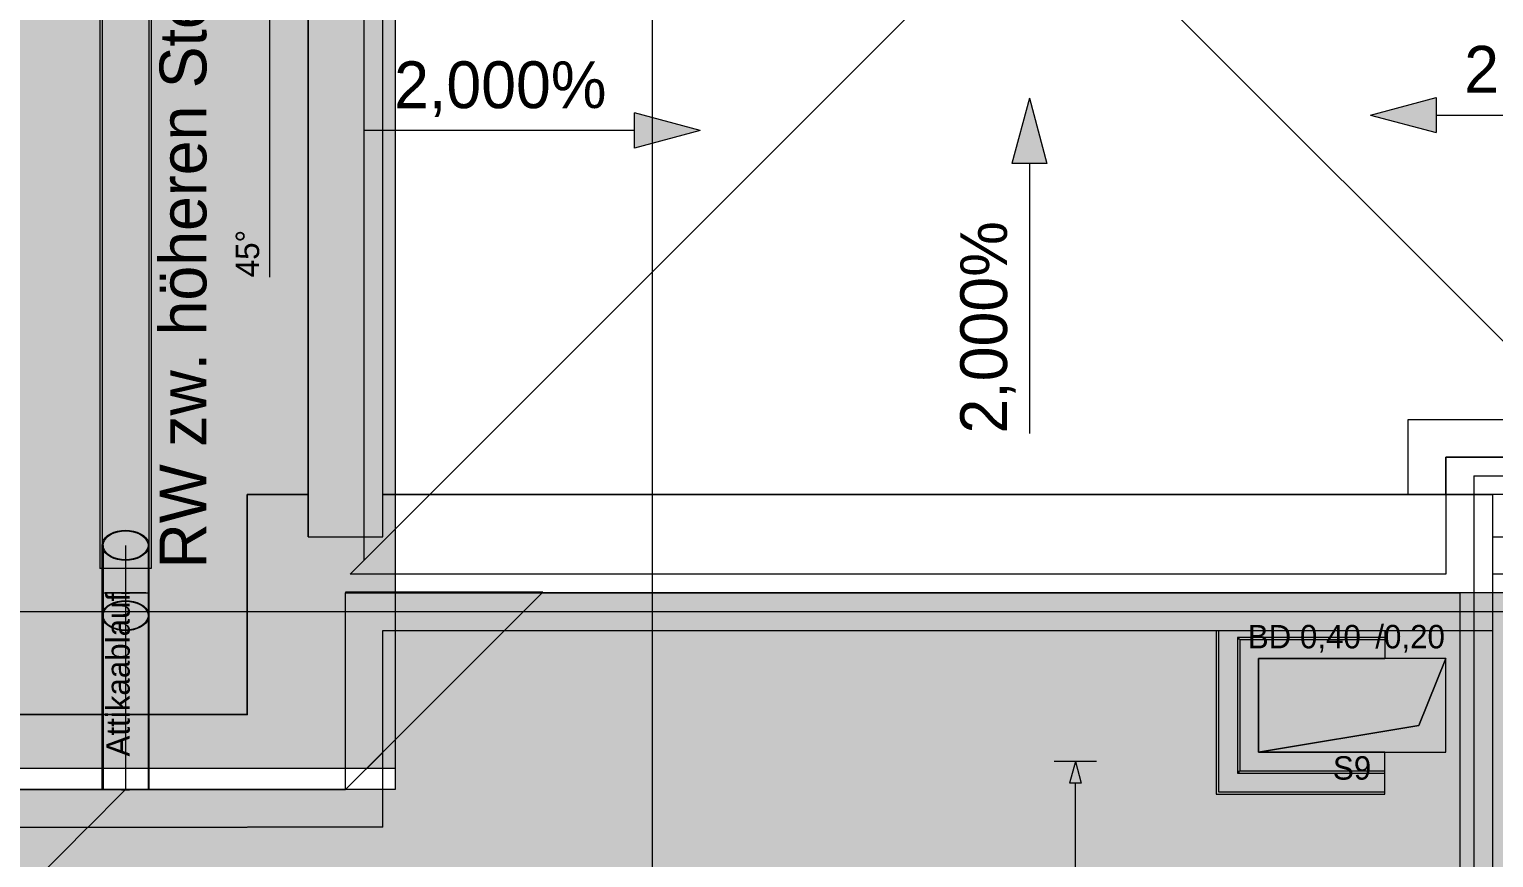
# Model space of a CAD drawing. Header units: metres. Extents: x -4 to 206, y -18 to 45.
# Drawn here: x 37.97 to 41.098, y -4.529 to -2.76 of the extents above; entities that cross this region are included whole.
import ezdxf

# ---------------------------------------------------------------- set-up
doc = ezdxf.new("R2010")
doc.units = ezdxf.units.M
doc.header["$MEASUREMENT"] = 0
doc.set_wipeout_variables(frame=1)
for name, pattern in [('Baufluchtlinie', [0.013, 0.008, -0.005]), ('Schnittlinie', [0.006, 0.003, -0.0015, 0, -0.0015]), ('UNSICHTBAR', [0.4, 0, -0.4]), ('Wipeout_Contour', [1, 0, -1])]:
    doc.linetypes.add(name, pattern=pattern)
for name, color, linetype in [('3._DD PP STG2_4_000 Achsraster', 7, 'Continuous'), ('3._DD PP STG2_4_110 Wand Aussen', 7, 'Continuous'), ('3._DD PP STG2_4_112 Wand Aussen - Schachtwände', 7, 'Continuous'), ('3._DD PP STG2_4_140 Brüstung', 7, 'Continuous'), ('3._DD PP STG2_4_210 Decke', 7, 'Continuous'), ('3._DD PP STG2_4_220 Bodenaufbau - Außen_ Gefälle', 7, 'Continuous'), ('3._DD PP STG2_4_221 Bodenaufbau - Abdichtung', 7, 'Continuous'), ('3._DD PP STG2_4_270 Deckendurchbruchsymbol', 7, 'Continuous'), ('3._DD PP STG2_4_330 Dachaufbau', 7, 'Continuous'), ('3._DD PP STG2_4_611 Entwässerung', 7, 'Continuous'), ('3._DD PP STG2_4_641 Wartungssteg', 7, 'Continuous'), ('3._DD PP STG2_4_810 Raum', 7, 'Continuous'), ('3._DD PP STG2_4_950 Polierplan Bemaßung', 7, 'Continuous'), ('3._DD PP STG2_4_955 Polierplan Beschriftung', 7, 'Continuous'), ('3._DD PP STG2_4_970 Brandschutz', 7, 'Continuous')]:
    doc.layers.add(name, color=color, linetype=linetype)
doc.styles.add('ERSTELLTER_STIL_2', font='')
doc.styles.get('ERSTELLTER_STIL_2').set_extended_font_data('Eurostile')
doc.linetypes.add('Grenze Bundesland', pattern='A,0,[2,415_260415_PP_VA_1_6 3 St1.Shx,S=1.5873e-05,R=0,X=0,Y=0],-0.003,0', length=0.003)

msp = doc.modelspace()

# ---------------------------------------------------------------- hatches: boundary and pattern name
at = {"layer": '3._DD PP STG2_4_112 Wand Aussen - Schachtwände', "linetype": 'Continuous', "lineweight": 13, "true_color": 0xff6400}
for points in [[(40.55, -4.0187), (40.51, -4.0187), (40.55, -4.0587)], [(40.55, -4.0587), (40.51, -4.0187), (40.51, -4.0587)], [(40.55, -4.0587), (40.865, -4.0587), (40.865, -4.0187), (40.55, -4.0187)], [(40.55, -4.3487), (40.55, -4.0587), (40.51, -4.0587), (40.51, -4.3487)], [(40.55, -4.3487), (40.51, -4.3887), (40.55, -4.3887)], [(40.51, -4.3487), (40.51, -4.3887), (40.55, -4.3487)], [(40.55, -4.3887), (40.865, -4.3887), (40.865, -4.3487), (40.55, -4.3487)]]:
    msp.add_hatch(color=30, dxfattribs=at).paths.add_polyline_path(points)
at = {"layer": '3._DD PP STG2_4_112 Wand Aussen - Schachtwände', "linetype": 'Continuous', "lineweight": 0, "true_color": 0x373737}
for points in [[(40.555, -4.0587), (40.55, -4.0587), (40.555, -4.0637)], [(40.55, -4.0637), (40.555, -4.0637), (40.55, -4.0587)], [(40.555, -4.0637), (40.55, -4.0637), (40.55, -4.3437), (40.555, -4.3437)], [(40.555, -4.0637), (40.865, -4.0637), (40.865, -4.0587), (40.555, -4.0587)], [(40.555, -4.3437), (40.55, -4.3487), (40.555, -4.3487)], [(40.555, -4.3437), (40.55, -4.3437), (40.55, -4.3487)], [(40.555, -4.3487), (40.865, -4.3487), (40.865, -4.3437), (40.555, -4.3437)]]:
    msp.add_hatch(color=250, dxfattribs=at).paths.add_polyline_path(points)
at = {"layer": '3._DD PP STG2_4_112 Wand Aussen - Schachtwände', "linetype": 'Continuous', "lineweight": 13, "true_color": 0xb85600}
for points in [[(40.595, -4.0637), (40.555, -4.0637), (40.595, -4.1037)], [(40.595, -4.1037), (40.555, -4.0637), (40.555, -4.1037)], [(40.595, -4.1037), (40.865, -4.1037), (40.865, -4.0637), (40.595, -4.0637)], [(40.595, -4.3037), (40.595, -4.1037), (40.555, -4.1037), (40.555, -4.3037)], [(40.595, -4.3037), (40.555, -4.3437), (40.595, -4.3437)], [(40.555, -4.3037), (40.555, -4.3437), (40.595, -4.3037)], [(40.595, -4.3437), (40.865, -4.3437), (40.865, -4.3037), (40.595, -4.3037)]]:
    msp.add_hatch(color=32, dxfattribs=at).paths.add_polyline_path(points)
at = {"layer": '3._DD PP STG2_4_270 Deckendurchbruchsymbol', "linetype": 'Continuous', "lineweight": 0}
msp.add_hatch(color=8, dxfattribs=at).paths.add_polyline_path([(40.595, -4.3037), (40.995, -4.3037), (40.995, -4.1037), (40.9379, -4.2466)])
at = {"layer": '3._DD PP STG2_4_950 Polierplan Bemaßung', "linetype": 'Continuous', "lineweight": 13, "true_color": 0x6c6cff}
for points in [[(40.1057, -2.9071), (40.0682, -3.047), (40.1432, -3.047)], [(40.8345, -2.9432), (40.9745, -2.9807), (40.9745, -2.9057)], [(39.4025, -2.9763), (39.2625, -2.9388), (39.2625, -3.0138)]]:
    msp.add_hatch(color=171, dxfattribs=at).paths.add_polyline_path(points)

# ---------------------------------------------------------------- linework, layer by layer
at = {"layer": '3._DD PP STG2_4_110 Wand Aussen', "color": 8, "linetype": 'Schnittlinie', "lineweight": 13, "ltscale": 1000, "flags": 128}
msp.add_lwpolyline([(41.055, -3.7137), (41.345, -3.7137)], dxfattribs=at)
at = {"layer": '3._DD PP STG2_4_112 Wand Aussen - Schachtwände', "color": 7, "linetype": 'Continuous', "lineweight": 13, "ltscale": 1000}
for p, q in [((40.55, -4.0187), (40.51, -4.0187)), ((40.51, -4.0187), (40.51, -4.0587)), ((40.55, -4.0187), (40.51, -4.0187)), ((40.865, -4.0187), (40.55, -4.0187)), ((40.51, -4.0587), (40.51, -4.3487)), ((40.555, -4.0587), (40.55, -4.0587)), ((40.55, -4.0587), (40.55, -4.0637)), ((40.555, -4.0587), (40.55, -4.0587)), ((40.55, -4.0637), (40.55, -4.3437)), ((40.865, -4.0587), (40.555, -4.0587)), ((40.595, -4.0637), (40.555, -4.0637)), ((40.555, -4.0637), (40.555, -4.1037)), ((40.595, -4.0637), (40.555, -4.0637)), ((40.865, -4.0637), (40.595, -4.0637)), ((40.555, -4.1037), (40.555, -4.3037)), ((40.555, -4.3037), (40.555, -4.3437)), ((40.55, -4.3437), (40.55, -4.3487)), ((40.555, -4.3437), (40.595, -4.3437)), ((40.555, -4.3437), (40.595, -4.3437)), ((40.595, -4.3437), (40.865, -4.3437)), ((40.51, -4.3487), (40.51, -4.3887)), ((40.55, -4.3487), (40.555, -4.3487)), ((40.55, -4.3487), (40.555, -4.3487)), ((40.555, -4.3487), (40.865, -4.3487)), ((40.51, -4.3887), (40.55, -4.3887)), ((40.51, -4.3887), (40.55, -4.3887)), ((40.55, -4.3887), (40.865, -4.3887))]:
    msp.add_line(p, q, dxfattribs=at)
at = {"layer": '3._DD PP STG2_4_112 Wand Aussen - Schachtwände', "color": 7, "linetype": 'Continuous', "lineweight": 13, "ltscale": 1000, "flags": 128}
for points in [[(40.505, -4.0137), (40.51, -4.0137)], [(40.505, -4.0137), (40.505, -4.3937)], [(40.865, -4.0137), (40.51, -4.0137)], [(40.865, -4.0137), (40.865, -4.0187)], [(40.865, -4.0187), (40.865, -4.0587)], [(40.865, -4.0587), (40.865, -4.0637)], [(40.865, -4.0637), (40.865, -4.1037)], [(40.595, -4.3037), (40.595, -4.1037)], [(40.595, -4.1037), (40.865, -4.1037)], [(40.865, -4.3037), (40.595, -4.3037)], [(40.865, -4.3437), (40.865, -4.3037)], [(40.865, -4.3487), (40.865, -4.3437)], [(40.865, -4.3887), (40.865, -4.3487)], [(40.505, -4.3937), (40.51, -4.3937)], [(40.51, -4.3937), (40.865, -4.3937)], [(40.865, -4.3937), (40.865, -4.3887)]]:
    msp.add_lwpolyline(points, dxfattribs=at)
at = {"layer": '3._DD PP STG2_4_210 Decke', "color": 7, "linetype": 'Continuous', "lineweight": 13, "ltscale": 1000, "flags": 128}
msp.add_lwpolyline([(38.685, -3.8437), (40.915, -3.8437), (43.435, -3.8437), (45.685, -3.8437), (45.685, -2.5737), (45.405, -2.5737), (45.405, -1.0737), (38.935, -1.0737), (38.935, -2.5337), (38.685, -2.5337)], close=True, dxfattribs=at)
msp.add_lwpolyline([(48.645, -1.4987), (45.765, -1.4987), (45.765, -3.9237), (45.635, -3.9237), (43.155, -3.9237), (43.155, -5.8737), (41.175, -5.8737), (41.175, -3.9237), (38.605, -3.9237), (38.605, -4.3437), (36.365, -4.3437), (36.365, -1.4987), (33.4844, -1.4987), (33.4954, -10.3587), (34.515, -10.3587), (34.515, -11.383), (37.335, -11.3837), (37.335, -10.0637), (42.835, -10.0637), (42.835, -9.5637), (45.685, -9.5637), (45.685, -8.8637), (48.185, -8.8637)], dxfattribs=at)
at = {"layer": '3._DD PP STG2_4_220 Bodenaufbau - Außen_ Gefälle', "color": 7, "linetype": 'Continuous', "lineweight": 13, "ltscale": 1000, "flags": 128}
msp.add_lwpolyline([(38.685, -2.5337), (38.685, -3.8437), (40.915, -3.8437), (40.915, -3.5937), (43.435, -3.5937), (43.435, -3.8437), (45.685, -3.8437), (45.685, -2.5737), (45.405, -2.5737), (45.405, -1.0737), (38.935, -1.0737), (38.935, -2.5337)], close=True, dxfattribs=at)
at = {"layer": '3._DD PP STG2_4_221 Bodenaufbau - Abdichtung', "color": 171, "linetype": 'Schnittlinie', "lineweight": 13, "ltscale": 1000, "true_color": 0x6c6cff, "flags": 128}
for points in [[(41.365, -3.6737), (40.135, -2.4437)], [(40.135, -2.4437), (41.365, -3.6737)], [(41.365, -3.6737), (40.995, -3.6737)]]:
    msp.add_lwpolyline(points, dxfattribs=at)
at = {"layer": '3._DD PP STG2_4_270 Deckendurchbruchsymbol', "color": 7, "linetype": 'Continuous', "lineweight": 13, "ltscale": 1000, "flags": 128}
for points in [[(40.9379, -4.2466), (40.995, -4.1037), (40.595, -4.1037), (40.595, -4.3037)], [(40.595, -4.3037), (40.995, -4.3037), (40.995, -4.1037), (40.9379, -4.2466)]]:
    msp.add_lwpolyline(points, close=True, dxfattribs=at)
at = {"layer": '3._DD PP STG2_4_611 Entwässerung', "color": 14, "linetype": 'Continuous', "lineweight": 13, "ltscale": 1000, "true_color": 0xa80000}
msp.add_line((38.2302, -1.2828), (38.2302, -3.9116), dxfattribs=at)
at = {"layer": '3._DD PP STG2_4_611 Entwässerung', "color": 250, "linetype": 'Continuous', "lineweight": 13, "ltscale": 1000, "true_color": 0x3f3f3f}
msp.add_line((38.4827, -2.6322), (38.4827, -3.2897), dxfattribs=at)
at = {"layer": '3._DD PP STG2_4_611 Entwässerung', "color": 171, "linetype": 'Continuous', "lineweight": 13, "ltscale": 1000, "true_color": 0x6c6cff}
for p, q in [((38.1252, -4.0122), (38.1252, -3.8622)), ((38.2252, -3.8622), (38.2252, -4.0122))]:
    msp.add_line(p, q, dxfattribs=at)
at = {"layer": '3._DD PP STG2_4_611 Entwässerung', "color": 171, "linetype": 'Grenze Bundesland', "lineweight": 13, "ltscale": 1000, "true_color": 0x6c6cff}
for p, q in [((38.1272, -3.8622), (38.1272, -4.0122)), ((38.2232, -3.8622), (38.2232, -4.0122))]:
    msp.add_line(p, q, dxfattribs=at)
at = {"layer": '3._DD PP STG2_4_611 Entwässerung', "color": 7, "linetype": 'Grenze Bundesland', "lineweight": 13, "ltscale": 1000}
msp.add_line((38.1752, -3.8622), (38.1752, -4.0122), dxfattribs=at)
at = {"layer": '3._DD PP STG2_4_611 Entwässerung', "color": 171, "linetype": 'Continuous', "lineweight": 13, "ltscale": 1000, "true_color": 0x6c6cff, "flags": 128}
for points in [[(38.1202, -1.2828), (38.1202, -3.9116)], [(38.1252, -1.2828), (38.1252, -3.9116)], [(38.2252, -1.2828), (38.2252, -3.9116)], [(38.2302, -1.2828), (38.2302, -3.9116)], [(38.1252, -3.9116), (38.1202, -3.9116)], [(38.2252, -3.9116), (38.1252, -3.9116)], [(38.2302, -3.9116), (38.2252, -3.9116)]]:
    msp.add_lwpolyline(points, dxfattribs=at)
for points in [[(38.1752, -3.8943), (38.1665, -3.8938), (38.1581, -3.8924), (38.1502, -3.89), (38.1431, -3.8868), (38.1369, -3.8828), (38.1319, -3.8782), (38.1282, -3.8732), (38.126, -3.8677), (38.1252, -3.8622), (38.126, -3.8566), (38.1282, -3.8512), (38.1319, -3.8461), (38.1369, -3.8415), (38.1431, -3.8375), (38.1502, -3.8343), (38.1581, -3.832), (38.1665, -3.8305), (38.1752, -3.83), (38.1839, -3.8305), (38.1923, -3.832), (38.2002, -3.8343), (38.2073, -3.8375), (38.2135, -3.8415), (38.2185, -3.8461), (38.2222, -3.8512), (38.2244, -3.8566), (38.2252, -3.8622), (38.2244, -3.8677), (38.2222, -3.8732), (38.2185, -3.8782), (38.2135, -3.8828), (38.2073, -3.8868), (38.2002, -3.89), (38.1923, -3.8924), (38.1839, -3.8938)], [(38.1752, -3.9647), (38.1665, -3.9647), (38.1581, -3.9646), (38.1502, -3.9646), (38.1431, -3.9645), (38.1369, -3.9643), (38.1319, -3.9642), (38.1282, -3.964), (38.126, -3.9639), (38.1252, -3.9637), (38.126, -3.9635), (38.1282, -3.9634), (38.1319, -3.9632), (38.1369, -3.9631), (38.1431, -3.9629), (38.1502, -3.9628), (38.1581, -3.9628), (38.1665, -3.9627), (38.1752, -3.9627), (38.1839, -3.9627), (38.1923, -3.9628), (38.2002, -3.9628), (38.2073, -3.9629), (38.2135, -3.9631), (38.2185, -3.9632), (38.2222, -3.9634), (38.2244, -3.9635), (38.2252, -3.9637), (38.2244, -3.9639), (38.2222, -3.964), (38.2185, -3.9642), (38.2135, -3.9643), (38.2073, -3.9645), (38.2002, -3.9646), (38.1923, -3.9646), (38.1839, -3.9647)]]:
    msp.add_lwpolyline(points, close=True, dxfattribs=at)
at = {"layer": '3._DD PP STG2_4_611 Entwässerung', "color": 171, "linetype": 'Grenze Bundesland', "lineweight": 13, "ltscale": 1000, "true_color": 0x6c6cff, "flags": 128}
for points in [[(38.1752, -3.893), (38.1669, -3.8925), (38.1588, -3.8912), (38.1512, -3.8889), (38.1443, -3.8858), (38.1384, -3.882), (38.1336, -3.8776), (38.1301, -3.8727), (38.1279, -3.8675), (38.1272, -3.8622), (38.1279, -3.8568), (38.1301, -3.8516), (38.1336, -3.8467), (38.1384, -3.8423), (38.1443, -3.8385), (38.1512, -3.8354), (38.1588, -3.8332), (38.1669, -3.8318), (38.1752, -3.8313), (38.1835, -3.8318), (38.1916, -3.8332), (38.1992, -3.8354), (38.206, -3.8385), (38.212, -3.8423), (38.2168, -3.8467), (38.2203, -3.8516), (38.2225, -3.8568), (38.2232, -3.8622), (38.2225, -3.8675), (38.2203, -3.8727), (38.2168, -3.8776), (38.212, -3.882), (38.206, -3.8858), (38.1992, -3.8889), (38.1916, -3.8912), (38.1835, -3.8925)], [(38.1752, -3.9647), (38.1669, -3.9647), (38.1588, -3.9646), (38.1512, -3.9645), (38.1443, -3.9644), (38.1384, -3.9643), (38.1336, -3.9642), (38.1301, -3.964), (38.1279, -3.9639), (38.1272, -3.9637), (38.1279, -3.9635), (38.1301, -3.9634), (38.1336, -3.9632), (38.1384, -3.9631), (38.1443, -3.963), (38.1512, -3.9629), (38.1588, -3.9628), (38.1669, -3.9628), (38.1752, -3.9627), (38.1835, -3.9628), (38.1916, -3.9628), (38.1992, -3.9629), (38.206, -3.963), (38.212, -3.9631), (38.2168, -3.9632), (38.2203, -3.9634), (38.2225, -3.9635), (38.2232, -3.9637), (38.2225, -3.9639), (38.2203, -3.964), (38.2168, -3.9642), (38.212, -3.9643), (38.206, -3.9644), (38.1992, -3.9645), (38.1916, -3.9646), (38.1835, -3.9647)], [(38.1752, -4.0443), (38.1665, -4.0438), (38.1581, -4.0424), (38.1502, -4.04), (38.1431, -4.0368), (38.1369, -4.0328), (38.1319, -4.0282), (38.1282, -4.0232), (38.126, -4.0177), (38.1252, -4.0122), (38.126, -4.0066), (38.1282, -4.0012), (38.1319, -3.9961), (38.1369, -3.9915), (38.1431, -3.9875), (38.1502, -3.9843), (38.1581, -3.982), (38.1665, -3.9805), (38.1752, -3.98), (38.1839, -3.9805), (38.1923, -3.982), (38.2002, -3.9843), (38.2073, -3.9875), (38.2135, -3.9915), (38.2185, -3.9961), (38.2222, -4.0012), (38.2244, -4.0066), (38.2252, -4.0122), (38.2244, -4.0177), (38.2222, -4.0232), (38.2185, -4.0282), (38.2135, -4.0328), (38.2073, -4.0368), (38.2002, -4.04), (38.1923, -4.0424), (38.1839, -4.0438)], [(38.1752, -4.043), (38.1669, -4.0425), (38.1588, -4.0412), (38.1512, -4.0389), (38.1443, -4.0358), (38.1384, -4.032), (38.1336, -4.0276), (38.1301, -4.0227), (38.1279, -4.0175), (38.1272, -4.0122), (38.1279, -4.0068), (38.1301, -4.0016), (38.1336, -3.9967), (38.1384, -3.9923), (38.1443, -3.9885), (38.1512, -3.9854), (38.1588, -3.9832), (38.1669, -3.9818), (38.1752, -3.9813), (38.1835, -3.9818), (38.1916, -3.9832), (38.1992, -3.9854), (38.206, -3.9885), (38.212, -3.9923), (38.2168, -3.9967), (38.2203, -4.0016), (38.2225, -4.0068), (38.2232, -4.0122), (38.2225, -4.0175), (38.2203, -4.0227), (38.2168, -4.0276), (38.212, -4.032), (38.206, -4.0358), (38.1992, -4.0389), (38.1916, -4.0412), (38.1835, -4.0425)]]:
    msp.add_lwpolyline(points, close=True, dxfattribs=at)
at = {"layer": '3._DD PP STG2_4_810 Raum', "color": 8, "linetype": 'Baufluchtlinie', "lineweight": 13, "ltscale": 1000, "flags": 128}
msp.add_lwpolyline([(38.935, -1.0737), (38.935, -2.5337), (38.685, -2.5337), (38.685, -3.9237), (40.995, -3.9237), (40.995, -3.6737), (43.355, -3.6737), (43.355, -3.9237), (45.765, -3.9237), (45.765, -2.5737), (45.405, -2.5737), (45.405, -1.0737)], close=True, dxfattribs=at)
at = {"layer": '3._DD PP STG2_4_950 Polierplan Bemaßung', "color": 171, "linetype": 'Continuous', "lineweight": 13, "ltscale": 1000, "true_color": 0x6c6cff}
for p, q in [((40.1057, -2.9071), (40.0682, -3.047)), ((40.1057, -2.9071), (40.1432, -3.047)), ((40.8345, -2.9432), (40.9745, -2.9057)), ((40.9745, -2.9057), (40.9745, -2.9807)), ((39.2625, -3.0138), (39.2625, -2.9388)), ((39.4025, -2.9763), (39.2625, -2.9388)), ((40.8345, -2.9432), (40.9745, -2.9807)), ((40.9745, -2.9432), (41.0345, -2.9432)), ((41.0345, -2.9432), (41.5508, -2.9432)), ((39.2625, -2.9763), (39.2025, -2.9763)), ((39.4025, -2.9763), (39.2625, -3.0138)), ((40.1432, -3.047), (40.0682, -3.047)), ((40.1057, -3.047), (40.1057, -3.1071)), ((40.1057, -3.1071), (40.1057, -3.6234))]:
    msp.add_line(p, q, dxfattribs=at)
at = {"layer": '3._DD PP STG2_4_970 Brandschutz', "color": 16, "linetype": 'Continuous', "lineweight": 13, "ltscale": 1000, "true_color": 0x7e0000}
for p, q in [((40.2493, -4.3237), (40.1587, -4.3237)), ((40.204, -4.3237), (40.1915, -4.3704)), ((40.204, -4.3237), (40.2165, -4.3704)), ((40.2165, -4.3704), (40.1915, -4.3704)), ((40.204, -7.2782), (40.204, -4.3704))]:
    msp.add_line(p, q, dxfattribs=at)

# ---------------------------------------------------------------- texts
at = {"layer": '3._DD PP STG2_4_270 Deckendurchbruchsymbol', "color": 1, "linetype": 'Continuous', "lineweight": 0, "insert": (40.795, -4.3126), "char_height": 0.05, "attachment_point": 2, "style": 'ERSTELLTER_STIL_2'}
msp.add_mtext('\\A1;{\\pqc;\\pt0;\\fEurostile|b0|i0|c0|p0;\\W1.000000;S9}', dxfattribs=at)
at = {"layer": '3._DD PP STG2_4_611 Entwässerung', "color": 250, "linetype": 'Continuous', "lineweight": 13, "true_color": 0x3f3f3f, "insert": (38.4613, -3.2897), "char_height": 0.05, "attachment_point": 7, "rotation": 90, "style": 'ERSTELLTER_STIL_2'}
msp.add_mtext('\\A1;{\\pql;\\fEurostile|b0|i0|c0|p0;\\W1.000000;45°}', dxfattribs=at)
at = {"layer": '3._DD PP STG2_4_950 Polierplan Bemaßung', "color": 171, "linetype": 'Continuous', "lineweight": 13, "true_color": 0x6c6cff, "char_height": 0.1, "style": 'ERSTELLTER_STIL_2'}
for s, insert, attachment_point in [('\\A1;{\\pql;\\fEurostile|b0|i0|c0|p0;\\W1.000000;2,000\\fEurostile|b0|i0|c0|p0;\\W1.000000;%}', (41.0345, -2.9142), 7), ('\\A1;{\\pqr;\\fEurostile|b0|i0|c0|p0;\\W1.000000;2,000\\fEurostile|b0|i0|c0|p0;\\W1.000000;%}', (39.2025, -2.9472), 9)]:
    msp.add_mtext(s, dxfattribs=dict(at, insert=insert, attachment_point=attachment_point))
at = {"layer": '3._DD PP STG2_4_950 Polierplan Bemaßung', "color": 171, "linetype": 'Continuous', "lineweight": 13, "true_color": 0x6c6cff, "insert": (40.0767, -3.6234), "char_height": 0.1, "attachment_point": 7, "rotation": 90, "style": 'ERSTELLTER_STIL_2'}
msp.add_mtext('\\A1;{\\pql;\\fEurostile|b0|i0|c0|p0;\\W1.000000;2,000\\fEurostile|b0|i0|c0|p0;\\W1.000000;%}', dxfattribs=at)
at = {"layer": '3._DD PP STG2_4_955 Polierplan Beschriftung', "color": 7, "linetype": 'Continuous', "lineweight": 13, "insert": (38.2479, -3.9116), "char_height": 0.1, "attachment_point": 1, "rotation": 90, "style": 'ERSTELLTER_STIL_2'}
msp.add_mtext('\\A1;{\\pql;\\fEurostile|b0|i0|c0|p0;\\W1.000000;RW zw. höheren Stehfalzen geleitet}', dxfattribs=at)

# ---------------------------------------------------------------- next in the draw order: wipeouts: each hides what was drawn before it
at = {"color": 254, "linetype": 'Wipeout_Contour', "lineweight": 0, "ltscale": 116.757977}
msp.add_wipeout([(38.7251, -4.0438), (38.4351, -3.7538), (38.4351, -4.0438)], dxfattribs=at).dxf.layer = '3._DD PP STG2_4_140 Brüstung'
at = {"color": 254, "linetype": 'Wipeout_Contour', "lineweight": 0, "ltscale": 156.016648}
msp.add_wipeout([(38.4351, -4.2238), (38.4351, -4.4638), (38.7251, -4.4638), (38.4352, -4.2238)], dxfattribs=at).dxf.layer = '3._DD PP STG2_4_140 Brüstung'

# ---------------------------------------------------------------- next in the draw order: wipeouts: each hides what was drawn before it
at = {"color": 254, "linetype": 'Wipeout_Contour', "lineweight": 0, "ltscale": 160.420809}
msp.add_wipeout([(38.7251, -4.0438), (41.095, -4.0438), (41.095, -3.7538), (38.7251, -3.7538)], dxfattribs=at).dxf.layer = '3._DD PP STG2_4_140 Brüstung'

# ---------------------------------------------------------------- next in the draw order: linework, layer by layer
at = {"layer": '3._DD PP STG2_4_221 Bodenaufbau - Abdichtung', "color": 171, "linetype": 'Schnittlinie', "lineweight": 13, "ltscale": 1000, "true_color": 0x6c6cff, "flags": 128}
for points in [[(39.065, -3.9637), (39.066, -3.9627), (39.0664, -3.9623)], [(39.065, -3.9637), (41.0252, -3.9637)], [(41.0252, -3.9637), (41.0252, -6.0537)]]:
    msp.add_lwpolyline(points, dxfattribs=at)

# ---------------------------------------------------------------- next in the draw order: texts
at = {"layer": '3._DD PP STG2_4_270 Deckendurchbruchsymbol', "color": 1, "linetype": 'Continuous', "lineweight": 0, "insert": (40.795, -4.0968), "char_height": 0.05, "attachment_point": 8, "style": 'ERSTELLTER_STIL_2'}
msp.add_mtext('\\A1;{\\pqc;\\pt0;\\fEurostile|b0|i0|c0|p0;\\W1.000000;BD 0,40\\fEurostile|b0|i0|c0|p0;\\W1.000000;\\A1{\\H.66x;\\S^  ;}\\fEurostile|b0|i0|c0|p0;\\W1.000000; /0,20\\fEurostile|b0|i0|c0|p0;\\W1.000000;\\A1{\\H.66x;\\S^  ;}\\fEurostile|b0|i0|c0|p0;\\W1.000000;\\fEurostile|b0|i0|c0|p0;\\W1.000000;\\A1{\\H.66x;\\S^  ;}}', dxfattribs=at)

# ---------------------------------------------------------------- next in the draw order: wipeouts: each hides what was drawn before it
at = {"color": 254, "linetype": 'Wipeout_Contour', "lineweight": 0, "ltscale": 115.921737}
msp.add_wipeout([(38.7251, -3.7538), (38.4351, -3.7538), (38.7251, -4.0438)], dxfattribs=at).dxf.layer = '3._DD PP STG2_4_140 Brüstung'

# ---------------------------------------------------------------- next in the draw order: linework, layer by layer
at = {"layer": '3._DD PP STG2_4_140 Brüstung', "color": 7, "linetype": 'Continuous', "lineweight": 18, "ltscale": 1000, "flags": 128}
msp.add_lwpolyline([(38.7251, -4.0438), (41.095, -4.0438)], dxfattribs=at)
at = {"layer": '3._DD PP STG2_4_221 Bodenaufbau - Abdichtung', "color": 171, "linetype": 'Schnittlinie', "lineweight": 13, "ltscale": 1000, "true_color": 0x6c6cff, "flags": 128}
for points in [[(40.995, -3.9237), (38.655, -3.9237)], [(38.645, -3.9623), (38.645, -3.9637)], [(39.0664, -3.9623), (38.645, -3.9623)], [(38.645, -3.9637), (39.065, -3.9637)]]:
    msp.add_lwpolyline(points, dxfattribs=at)

# ---------------------------------------------------------------- next in the draw order: wipeouts: each hides what was drawn before it
at = {"color": 254, "linetype": 'Wipeout_Contour', "lineweight": 0, "ltscale": 119.061812}
msp.add_wipeout([(38.4351, -3.7538), (41.095, -3.7538), (38.4351, -3.7536)], dxfattribs=at).dxf.layer = '3._DD PP STG2_4_140 Brüstung'

# ---------------------------------------------------------------- next in the draw order: linework, layer by layer
at = {"layer": '3._DD PP STG2_4_000 Achsraster', "color": 5, "linetype": 'Continuous', "lineweight": 0, "ltscale": 1000}
msp.add_line((39.3, 1.9963), (39.3, -16.0037), dxfattribs=at)
at = {"layer": '3._DD PP STG2_4_110 Wand Aussen', "color": 8, "linetype": 'Schnittlinie', "lineweight": 13, "ltscale": 1000, "flags": 128}
msp.add_lwpolyline([(41.055, -3.7137), (41.055, -5.7037)], dxfattribs=at)
at = {"layer": '3._DD PP STG2_4_110 Wand Aussen', "color": 7, "linetype": 'Continuous', "lineweight": 13, "ltscale": 1000, "flags": 128}
for points in [[(41.095, -3.7537), (41.095, -3.7587)], [(43.245, -3.7537), (41.095, -3.7537)], [(41.095, -3.7587), (41.095, -5.9487)]]:
    msp.add_lwpolyline(points, dxfattribs=at)
at = {"layer": '3._DD PP STG2_4_140 Brüstung', "color": 7, "linetype": 'Continuous', "lineweight": 18, "ltscale": 1000}
msp.add_line((38.4351, -3.7538), (41.095, -3.7538), dxfattribs=at)
at = {"layer": '3._DD PP STG2_4_140 Brüstung', "color": 7, "linetype": 'Continuous', "lineweight": 18, "ltscale": 1000, "flags": 128}
for points in [[(41.095, -3.7536), (38.4349, -3.7536)], [(41.095, -3.7538), (41.095, -4.0438)]]:
    msp.add_lwpolyline(points, dxfattribs=at)
at = {"layer": '3._DD PP STG2_4_221 Bodenaufbau - Abdichtung', "color": 171, "linetype": 'Schnittlinie', "lineweight": 13, "ltscale": 1000, "true_color": 0x6c6cff, "flags": 128}
msp.add_lwpolyline([(40.995, -3.6737), (40.995, -3.9237)], dxfattribs=at)
at = {"layer": '3._DD PP STG2_4_330 Dachaufbau', "color": 7, "linetype": 'Continuous', "lineweight": 18, "ltscale": 1000, "flags": 128}
msp.add_lwpolyline([(38.7509, -2.1437), (38.7509, -4.3387)], dxfattribs=at)

# ---------------------------------------------------------------- next in the draw order: wipeouts: each hides what was drawn before it
at = {"color": 254, "linetype": 'Wipeout_Contour', "lineweight": 0, "ltscale": 155.21836}
msp.add_wipeout([(38.7251, -4.2238), (38.7251, -4.0438), (38.4351, -4.0438), (38.4351, -4.2237)], dxfattribs=at).dxf.layer = '3._DD PP STG2_4_140 Brüstung'

# ---------------------------------------------------------------- next in the draw order: wipeouts: each hides what was drawn before it
at = {"color": 254, "linetype": 'Wipeout_Contour', "lineweight": 0, "ltscale": 155.148986}
msp.add_wipeout([(38.5651, -2.5738), (38.5651, -3.8437), (38.7251, -3.8437), (38.7251, -2.5738)], dxfattribs=at).dxf.layer = '3._DD PP STG2_4_140 Brüstung'
at = {"color": 254, "linetype": 'Wipeout_Contour', "lineweight": 0, "ltscale": 116.059737}
msp.add_wipeout([(38.7251, -4.2238), (38.4352, -4.2238), (38.7251, -4.4638)], dxfattribs=at).dxf.layer = '3._DD PP STG2_4_140 Brüstung'

# ---------------------------------------------------------------- next in the draw order: linework, layer by layer
at = {"layer": '3._DD PP STG2_4_140 Brüstung', "color": 7, "linetype": 'Continuous', "lineweight": 18, "ltscale": 1000, "flags": 128}
for points in [[(38.7251, -3.8437), (38.7251, -2.5738)], [(38.7251, -4.4638), (38.7251, -4.0438)], [(38.7251, -4.4638), (38.4351, -4.4638)]]:
    msp.add_lwpolyline(points, dxfattribs=at)
at = {"layer": '3._DD PP STG2_4_221 Bodenaufbau - Abdichtung', "color": 171, "linetype": 'Schnittlinie', "lineweight": 13, "ltscale": 1000, "true_color": 0x6c6cff, "flags": 128}
for points in [[(38.655, -3.9237), (40.135, -2.4437)], [(40.135, -2.4437), (38.685, -3.8937)], [(38.685, -3.8937), (38.685, -2.5338)], [(38.645, -4.3837), (39.065, -3.9637)], [(38.645, -4.3837), (38.645, -3.9637)], [(39.065, -3.9637), (38.645, -4.3837)]]:
    msp.add_lwpolyline(points, dxfattribs=at)
at = {"layer": '3._DD PP STG2_4_950 Polierplan Bemaßung', "color": 171, "linetype": 'Continuous', "lineweight": 13, "ltscale": 1000, "true_color": 0x6c6cff}
msp.add_line((39.2025, -2.9763), (38.6862, -2.9763), dxfattribs=at)

# ---------------------------------------------------------------- next in the draw order: wipeouts: each hides what was drawn before it
at = {"color": 254, "linetype": 'Wipeout_Contour', "lineweight": 0, "ltscale": 116.497013}
msp.add_wipeout([(38.565, -2.4138), (38.565, -3.8437), (38.5651, -2.4138)], dxfattribs=at).dxf.layer = '3._DD PP STG2_4_140 Brüstung'
at = {"color": 254, "linetype": 'Wipeout_Contour', "lineweight": 0, "ltscale": 115.516272}
msp.add_wipeout([(38.4351, -4.2236), (38.4351, -3.7538), (38.4349, -4.2236)], dxfattribs=at).dxf.layer = '3._DD PP STG2_4_140 Brüstung'

# ---------------------------------------------------------------- next in the draw order: linework, layer by layer
at = {"layer": '3._DD PP STG2_4_000 Achsraster', "color": 5, "linetype": 'Continuous', "lineweight": 0, "ltscale": 1000}
msp.add_line((31.8, -4.0037), (54.3, -4.0037), dxfattribs=at)
at = {"layer": '3._DD PP STG2_4_140 Brüstung', "color": 7, "linetype": 'Continuous', "lineweight": 18, "ltscale": 1000}
for p, q in [((38.5651, -3.8437), (38.5651, -2.4138)), ((38.4351, -4.2236), (38.4351, -3.7538)), ((38.4351, -4.2237), (38.4351, -4.2236)), ((38.4351, -4.2237), (38.4351, -4.2238))]:
    msp.add_line(p, q, dxfattribs=at)
at = {"layer": '3._DD PP STG2_4_140 Brüstung', "color": 7, "linetype": 'Continuous', "lineweight": 18, "ltscale": 1000, "flags": 128}
for points in [[(38.565, -2.4138), (38.565, -3.8437)], [(38.4349, -3.7538), (38.4349, -4.2236)], [(38.5651, -3.8437), (38.7251, -3.8437)]]:
    msp.add_lwpolyline(points, dxfattribs=at)

# ---------------------------------------------------------------- next in the draw order: wipeouts: each hides what was drawn before it
at = {"color": 254, "linetype": 'Wipeout_Contour', "lineweight": 0, "ltscale": 150.96463}
msp.add_wipeout([(36.5349, -4.4638), (38.4351, -4.4638), (38.4351, -4.2238), (36.5349, -4.2238)], dxfattribs=at).dxf.layer = '3._DD PP STG2_4_140 Brüstung'

# ---------------------------------------------------------------- next in the draw order: hatches: boundary and pattern name
at = {"layer": '3._DD PP STG2_4_220 Bodenaufbau - Außen_ Gefälle', "linetype": 'Continuous', "lineweight": 0, "true_color": 0x323232}
msp.add_hatch(color=250, dxfattribs=at).paths.add_polyline_path([(33.5244, -1.5387), (33.5354, -10.3187), (34.555, -10.3187), (34.555, -11.3437), (37.295, -11.3437), (37.295, -10.0237), (42.795, -10.0237), (42.795, -9.5237), (45.645, -9.5237), (45.645, -8.8237), (48.225, -8.8237), (48.225, -9.9837), (51.065, -9.9837), (51.065, -8.1987), (51.9934, -8.1987), (52.0151, -4.3837), (48.605, -4.3837), (48.605, -1.5387), (45.805, -1.5387), (45.805, -3.9637), (43.12, -3.9637), (43.12, -5.8237), (41.225, -5.8237), (41.225, -3.9637), (38.7509, -3.9637), (38.7509, -4.3837), (36.325, -4.3837), (36.325, -1.5387)])
at = {"layer": '3._DD PP STG2_4_330 Dachaufbau', "linetype": 'Continuous', "lineweight": 0, "true_color": 0x000000}
h = msp.add_hatch(color=18, dxfattribs=at)
h.paths.add_polyline_path([(36.755, -4.3387), (38.7509, -4.3387), (38.7509, -2.1437), (38.855, -2.1437), (38.855, -1.2828), (33.3345, -1.2828), (33.3384, -4.3987), (33.3598, -4.3987), (33.3598, -1.2987), (36.495, -1.2987), (36.495, -1.5887), (36.755, -1.5887)])
h.paths.add_polyline_path([(37.0148, -3.7289), (37.0148, -2.2045), (37.7948, -2.2045), (37.7948, -3.7289)], flags=0)
at = {"layer": '3._DD PP STG2_4_641 Wartungssteg', "linetype": 'Continuous', "lineweight": 0, "true_color": 0x0c0c0c}
msp.add_hatch(color=28, dxfattribs=at).paths.add_polyline_path([(34.2935, -9.645), (39.705, -9.645), (39.705, -8.945), (34.8935, -8.945), (34.8935, -5.2748), (39.805, -5.2748), (39.805, -7.8248), (44.3723, -7.8248), (44.3723, -8.3437), (48.4223, -8.3437), (48.4223, -7.7437), (44.9723, -7.7437), (44.9723, -5.4137), (50.8781, -5.4137), (50.8781, -7.9137), (51.4781, -7.9137), (51.4781, -4.8137), (44.3723, -4.8137), (44.3723, -7.3248), (40.405, -7.3248), (40.405, -4.3237), (39.805, -4.3237), (39.805, -4.6748), (34.3935, -4.6748), (34.3935, -1.9387), (33.7935, -1.9387), (33.7935, -5.2748), (34.2935, -5.2748)])

# ---------------------------------------------------------------- next in the draw order: linework, layer by layer
at = {"layer": '3._DD PP STG2_4_140 Brüstung', "color": 7, "linetype": 'Continuous', "lineweight": 18, "ltscale": 1000}
for p, q in [((36.5351, -4.2238), (38.4349, -4.2238)), ((38.4351, -4.2237), (38.4351, -4.2238))]:
    msp.add_line(p, q, dxfattribs=at)
at = {"layer": '3._DD PP STG2_4_140 Brüstung', "color": 7, "linetype": 'Continuous', "lineweight": 18, "ltscale": 1000, "flags": 128}
for points in [[(38.4349, -4.2236), (36.5351, -4.2236)], [(36.5349, -4.4638), (38.4351, -4.4638)]]:
    msp.add_lwpolyline(points, dxfattribs=at)
at = {"layer": '3._DD PP STG2_4_140 Brüstung', "color": 7, "linetype": 'Continuous', "lineweight": 18, "ltscale": 1000}
msp.add_point((38.4351, -4.2238), dxfattribs=at)
at = {"layer": '3._DD PP STG2_4_220 Bodenaufbau - Außen_ Gefälle', "color": 7, "linetype": 'Continuous', "lineweight": 13, "ltscale": 1000, "flags": 128}
msp.add_lwpolyline([(48.605, -1.5387), (45.805, -1.5387), (45.805, -3.9637), (43.12, -3.9637), (43.12, -5.8237), (41.225, -5.8237), (41.225, -3.9637), (38.7509, -3.9637), (38.7509, -4.3837), (36.325, -4.3837), (36.325, -1.5387), (33.5244, -1.5387), (33.5354, -10.3187), (34.555, -10.3187), (34.555, -11.3437), (37.295, -11.3437), (37.295, -10.0237), (42.795, -10.0237), (42.795, -9.5237), (45.645, -9.5237), (45.645, -8.8237), (48.225, -8.8237)], dxfattribs=at)
at = {"layer": '3._DD PP STG2_4_221 Bodenaufbau - Abdichtung', "color": 171, "linetype": 'Schnittlinie', "lineweight": 13, "ltscale": 1000, "true_color": 0x6c6cff, "flags": 128}
for points in [[(38.1752, -4.3837), (34.9327, -7.6262)], [(37.6252, -4.3837), (38.1752, -4.3837)], [(38.1752, -4.3837), (38.645, -4.3837)], [(40.9952, -7.2037), (38.1752, -4.3837)]]:
    msp.add_lwpolyline(points, dxfattribs=at)
at = {"layer": '3._DD PP STG2_4_330 Dachaufbau', "color": 7, "linetype": 'Continuous', "lineweight": 18, "ltscale": 1000, "flags": 128}
msp.add_lwpolyline([(38.7509, -4.3387), (36.755, -4.3387)], dxfattribs=at)
at = {"layer": '3._DD PP STG2_4_611 Entwässerung', "color": 171, "linetype": 'Continuous', "lineweight": 13, "ltscale": 1000, "true_color": 0x6c6cff}
for p, q in [((38.1252, -4.3837), (38.1252, -3.9637)), ((38.2252, -3.9637), (38.2252, -4.3837))]:
    msp.add_line(p, q, dxfattribs=at)
at = {"layer": '3._DD PP STG2_4_611 Entwässerung', "color": 171, "linetype": 'Grenze Bundesland', "lineweight": 13, "ltscale": 1000, "true_color": 0x6c6cff}
for p, q in [((38.1272, -3.9637), (38.1272, -4.3837)), ((38.2232, -3.9637), (38.2232, -4.3837))]:
    msp.add_line(p, q, dxfattribs=at)
at = {"layer": '3._DD PP STG2_4_611 Entwässerung', "color": 7, "linetype": 'Grenze Bundesland', "lineweight": 13, "ltscale": 1000}
msp.add_line((38.1752, -3.9637), (38.1752, -4.3837), dxfattribs=at)
at = {"layer": '3._DD PP STG2_4_611 Entwässerung', "color": 171, "linetype": 'Grenze Bundesland', "lineweight": 13, "ltscale": 1000, "true_color": 0x6c6cff, "flags": 128}
for points in [[(38.1752, -4.3847), (38.1665, -4.3847), (38.1581, -4.3846), (38.1502, -4.3846), (38.1431, -4.3845), (38.1369, -4.3843), (38.1319, -4.3842), (38.1282, -4.384), (38.126, -4.3839), (38.1252, -4.3837), (38.126, -4.3835), (38.1282, -4.3834), (38.1319, -4.3832), (38.1369, -4.3831), (38.1431, -4.3829), (38.1502, -4.3828), (38.1581, -4.3828), (38.1665, -4.3827), (38.1752, -4.3827), (38.1839, -4.3827), (38.1923, -4.3828), (38.2002, -4.3828), (38.2073, -4.3829), (38.2135, -4.3831), (38.2185, -4.3832), (38.2222, -4.3834), (38.2244, -4.3835), (38.2252, -4.3837), (38.2244, -4.3839), (38.2222, -4.384), (38.2185, -4.3842), (38.2135, -4.3843), (38.2073, -4.3845), (38.2002, -4.3846), (38.1923, -4.3846), (38.1839, -4.3847)], [(38.1752, -4.3847), (38.1669, -4.3847), (38.1588, -4.3846), (38.1512, -4.3845), (38.1443, -4.3844), (38.1384, -4.3843), (38.1336, -4.3842), (38.1301, -4.384), (38.1279, -4.3839), (38.1272, -4.3837), (38.1279, -4.3835), (38.1301, -4.3834), (38.1336, -4.3832), (38.1384, -4.3831), (38.1443, -4.383), (38.1512, -4.3829), (38.1588, -4.3828), (38.1669, -4.3828), (38.1752, -4.3827), (38.1835, -4.3828), (38.1916, -4.3828), (38.1992, -4.3829), (38.206, -4.383), (38.212, -4.3831), (38.2168, -4.3832), (38.2203, -4.3834), (38.2225, -4.3835), (38.2232, -4.3837), (38.2225, -4.3839), (38.2203, -4.384), (38.2168, -4.3842), (38.212, -4.3843), (38.206, -4.3844), (38.1992, -4.3845), (38.1916, -4.3846), (38.1835, -4.3847)]]:
    msp.add_lwpolyline(points, close=True, dxfattribs=at)
at = {"layer": '3._DD PP STG2_4_641 Wartungssteg', "color": 7, "linetype": 'UNSICHTBAR', "lineweight": 13, "ltscale": 1000, "flags": 128}
msp.add_lwpolyline([(34.2935, -9.645), (39.705, -9.645), (39.705, -8.945), (34.8935, -8.945), (34.8935, -5.2748), (39.805, -5.2748), (39.805, -7.8248), (44.3723, -7.8248), (44.3723, -8.3437), (48.4223, -8.3437), (48.4223, -7.7437), (44.9723, -7.7437), (44.9723, -5.4137), (50.8781, -5.4137), (50.8781, -7.9137), (51.4781, -7.9137), (51.4781, -4.8137), (44.3723, -4.8137), (44.3723, -7.3248), (40.405, -7.3248), (40.405, -4.3237), (39.805, -4.3237), (39.805, -4.6748), (34.3935, -4.6748), (34.3935, -1.9387), (33.7935, -1.9387), (33.7935, -5.2748), (34.2935, -5.2748)], close=True, dxfattribs=at)

# ---------------------------------------------------------------- next in the draw order: texts
at = {"layer": '3._DD PP STG2_4_955 Polierplan Beschriftung', "color": 171, "linetype": 'Continuous', "lineweight": 13, "true_color": 0x6c6cff, "insert": (38.1341, -3.9637), "char_height": 0.05, "attachment_point": 3, "rotation": 90, "style": 'ERSTELLTER_STIL_2'}
msp.add_mtext('\\A1;{\\pqr;\\fEurostile|b0|i0|c0|p0;\\W1.000000;Attikaablauf}', dxfattribs=at)

doc.saveas('drawing.dxf')
